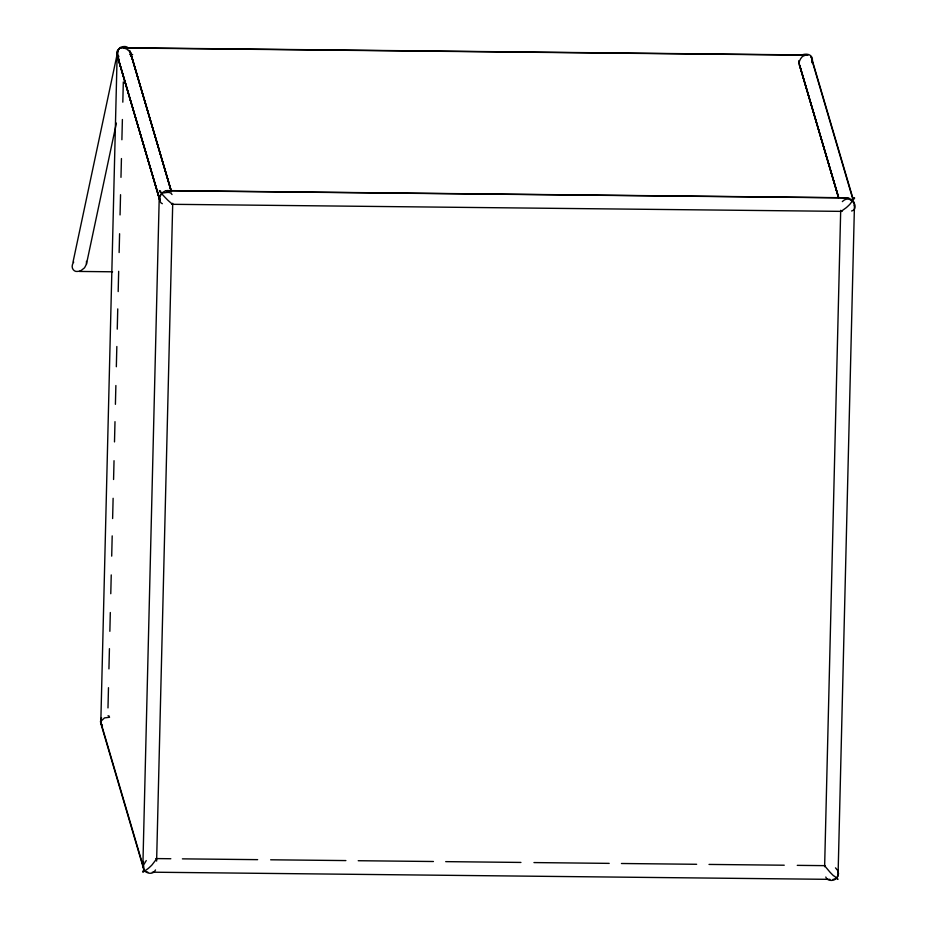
<?xml version="1.0" encoding="UTF-8"?>
<svg xmlns="http://www.w3.org/2000/svg" width="927" height="927" viewBox="0 0 927 927"><rect width="100%" height="100%" fill="white"/><g stroke="black" fill="none" stroke-linecap="round" stroke-linejoin="round"><path stroke-width="1.39" d="M117.161 54.392L100.811 722.318L142.885 865.262L159.235 197.324M107.984 707.927L108.482 687.695M108.934 668.9L109.432 648.657M109.861 631.31L110.313 612.515M110.776 593.72L111.24 574.925M111.704 556.13L112.19 535.887M112.619 518.541L113.117 498.297M113.569 479.502L114.033 460.707M114.496 441.912L114.994 421.681M115.411 404.323L115.875 385.528M116.338 366.733L116.837 346.501M117.254 329.155L117.752 308.911M118.181 291.565L118.668 271.321M119.131 252.526L119.595 233.731M120.058 214.937L120.545 194.693M120.974 177.347L121.437 158.552M121.889 139.757L122.387 119.513M122.816 102.167L123.314 81.924M156.617 861.079L172.723 203.268M824.624 866.687L840.696 210.325M838.124 872.631L854.474 204.693M131.171 56.582L130.012 51.877L125.968 48.378A13.441 9.896 78 0 0 122.318 47.625C117.532 47.092 116.443 53.384 118.853 56.501M156.686 858.784L151.982 864.949A13.441 2.596 -44.6 0 1 148.343 868.39L143.279 872.04M811.936 60.939L811.867 58.864M73.001 262.167L117.625 52.005M73.697 262.086C70.012 267.127 73.569 272.225 77.601 271.426A13.441 9.641 -71.2 0 0 81.275 270.394L84.542 267.799L86.42 264.265L116.385 123.106M86.454 264.16L86.466 261.321M837.544 876.142L837.962 874.659A13.441 11.251 6.4 0 0 837.823 870.557L837.544 869.619M143.546 861.496L143.036 863.222A13.441 11.251 6.4 0 0 143.175 867.313C143.546 872.967 152.688 876.073 155.493 869.943M837.405 876.502L836.316 878.309L838.054 876.224L838.518 873.408L837.591 870.395L835.494 867.846M812.075 62.816C814.161 54.542 807.185 52.816 801.299 55.122M143.221 870.673L142.723 871.948M101.506 717.672L100.429 721.739L102.445 726.108L100.892 723.686A13.441 7.3 -1.8 0 1 101.182 720.997L104.519 717.892L109.571 717.266M842.342 201.611C850.569 193.001 860.256 208.888 851.577 210.985M146.257 860.569L143.523 865.111L144.102 869.897M851.16 199.768L854.091 197.903M841.264 211.298L846.293 207.66A13.441 2.596 -44.6 0 0 849.827 204.322L854.648 198.054M844.045 198.123L845.98 197.764A13.441 9.896 78 0 1 849.642 198.529L853.686 201.808M125.469 48.691A13.441 8.401 74.4 0 0 122.306 47.625C114.739 49.606 126.292 43.453 128.505 48.644M834.798 879.074L836.374 878.275L837.544 879.283M834.091 879.259L833.025 879.375M124.148 47.775L805.748 54.983M123.917 47.961L805.517 55.157M129.768 54.519L132.665 54.554M167.775 190.603L846.038 197.764M166.211 190.719L847.811 197.915M171.565 204.299L842.029 211.379M79.27 271.437L112.549 271.796M155.759 858.576L170.823 858.738M182.399 858.854L257.636 859.653M270.649 859.792L345.887 860.58M358.228 860.719L433.43 861.507M445.702 861.635L520.939 862.434M533.952 862.573L609.19 863.373M621.438 863.5L696.64 864.288M709.016 864.428L784.242 865.215M797.266 865.354L825.354 865.656M152.318 872.191L830.013 879.352M147.822 872.133L146.478 871.843M162.341 203.697C158.25 202.515 159.038 193.546 164.6 191.286A13.441 8.656 -78.3 0 1 167.833 190.603L170.29 191.414M145.933 871.612L144.38 870.105M159.815 190.661L160.811 191.414M172.295 204.149L168.146 200.499A13.441 1.356 46.6 0 1 164.786 197.08L161.657 193.662L159.641 195.933A13.441 7.3 -1.8 0 0 159.317 198.668L159.919 200.058M118.714 58.088L117.914 56.987M119.085 59.815L117.462 56.501A13.441 11.251 6.4 0 1 117.323 52.341L119.166 48.447L117.045 51.252L116.976 54.82L159.826 199.908L118.158 58.355L159.305 198.621M172.028 194.531C169.328 189.201 160.649 196.269 159.409 190.684M837.371 878.344L837.95 879.294M811.044 56.895L811.577 58.123M853.651 201.97L854.393 203.419A13.441 7.3 -1.8 0 1 854.219 205.724M811.125 57.022L811.519 58.007M799.989 66.211L799.561 65.353M825.795 877.023C827.95 883.57 841.299 879.283 833.385 875.633A13.441 1.356 46.6 0 1 830.024 872.214L824.648 865.795M799.85 65.736L838.611 197.428M129.768 50.498L130.51 52.48A13.441 11.251 6.4 0 1 130.73 56.026M799.537 65.075L838.564 197.393M811.878 58.98L852.828 198.054M798.784 60.718A13.441 11.251 6.4 0 0 799.051 63.639L838.506 197.509M171.472 191.68L130.359 52.48L171.298 191.565L131.031 54.264M812.4 61.738L852.423 197.741M799.341 64.623L838.147 196.478M130.383 52.063L171.228 190.858M117.578 56.848L159.653 199.803M101.228 724.787L143.303 867.73M812.006 59.305L812.11 59.687A13.441 11.251 6.4 0 1 812.388 62.607M799.051 63.639C798.553 63.036 800.58 56.628 804.126 55.539A13.441 8.656 -78.3 0 1 807.359 54.855L808.135 54.867L807.405 54.855A13.441 9.641 -71.2 0 0 804.404 55.55M108.019 715.76A13.441 9.896 78 0 1 109.235 716.142"/></g></svg>
